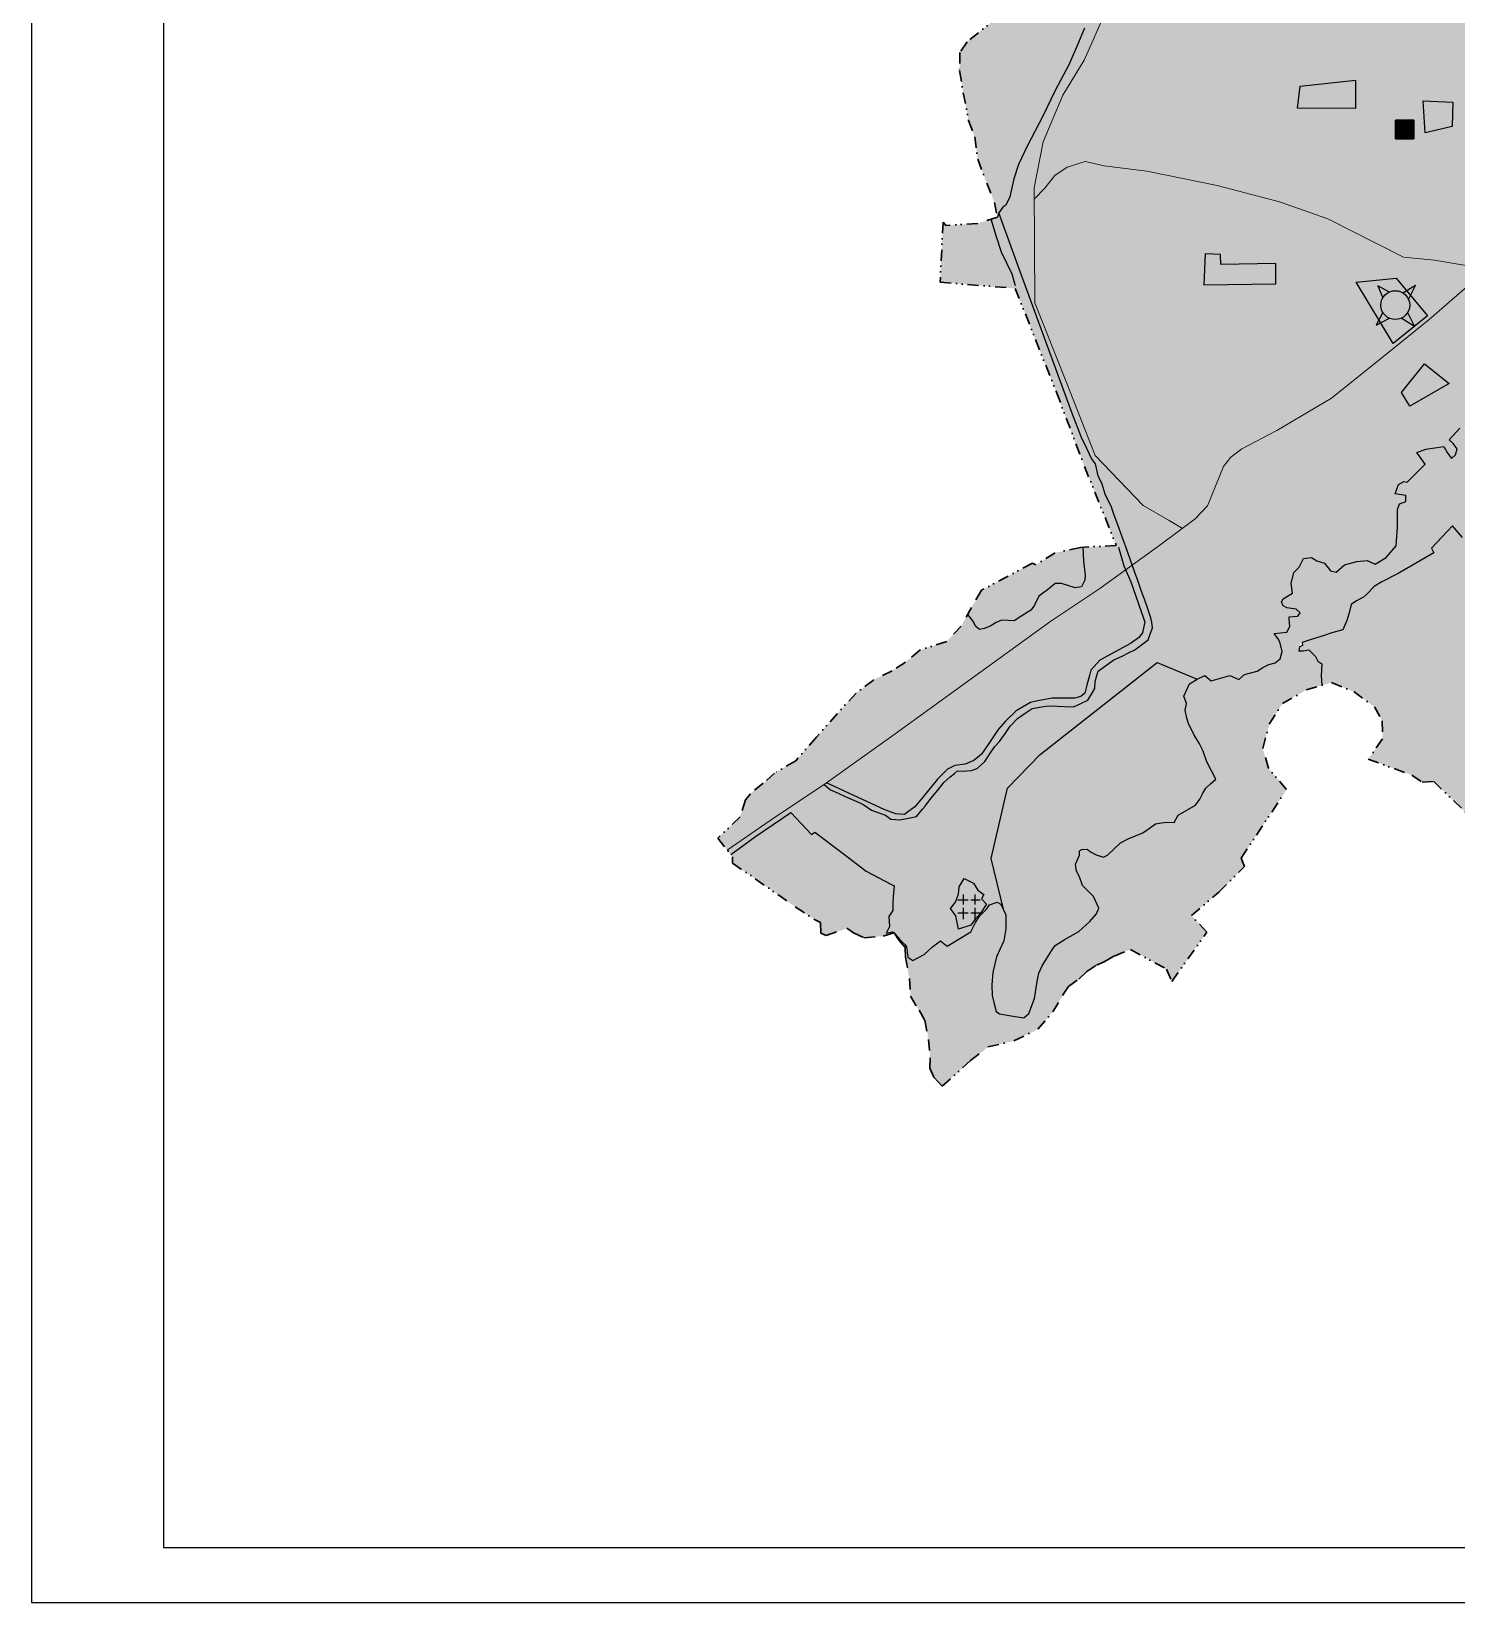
# Model space of a CAD drawing. Header units: inches. Extents: x 46391 to 88391, y 15017 to 44717.
# Drawn here: x 46391 to 59333, y 15017 to 29283 of the extents above; entities that cross this region are included whole.
import ezdxf

# ---------------------------------------------------------------- set-up
doc = ezdxf.new("R2010")
doc.units = ezdxf.units.IN
doc.header["$MEASUREMENT"] = 0
doc.linetypes.add('DIVIDE', pattern=[1.25, 0.5, -0.25, 0, -0.25, 0, -0.25])
for name, color, linetype in [('braunfild', 1, 'Continuous'), ('granica gradj podrucja', 230, 'Continuous'), ('groblja', 253, 'Continuous'), ('industrija', 181, 'Continuous'), ('kanal', 140, 'Continuous'), ('objekti posebne namene', 99, 'Continuous'), ('okvir', 7, 'Continuous'), ('oznake', 7, 'Continuous'), ('poljoprivredno zemljiste', 31, 'Continuous'), ('porodicno stanovanje', 51, 'Continuous'), ('SS', 132, 'Continuous'), ('sumsko zemljiste', 95, 'Continuous'), ('toplane', 2, 'Continuous')]:
    doc.layers.add(name, color=color, linetype=linetype)
doc.layers.add('DP 2 reda', color=50, linetype='Continuous', lineweight=9)
doc.layers.add('granica gupa', color=7, linetype='DIVIDE', lineweight=30)
doc.layers.add('objekti obrayovanja', color=7, linetype='Continuous', true_color=0x8fffe3)
doc.layers.add('OS', color=7, linetype='Continuous', true_color=0x00f0f0)

msp = doc.modelspace()

# ---------------------------------------------------------------- hatches: boundary and pattern name
at = {"layer": 'braunfild'}
h = msp.add_hatch(color=256, dxfattribs=at)
h.dxf.hatch_style = 1
h.paths.add_polyline_path([(58722, 26917), (58616, 26973), (58663, 26864, -0.087846), (58692, 26898, -0.068723)])
h.paths.add_polyline_path([(58723, 26679, -0.154921), (58664, 26732), (58603, 26617)])
h.paths.add_polyline_path([(58888, 26732, -0.083795), (58860, 26698, -0.070366), (58829, 26679), (58951, 26603)])
h.paths.add_polyline_path([(58961, 26978), (58843, 26911, -0.157336), (58896, 26851)])
h.paths.add_polyline_path([(58692, 26898, 0.087846), (58663, 26864, 0.838496), (58860, 26698, 1)])
at = {"layer": 'groblja'}
h = msp.add_hatch(color=256, dxfattribs=at)
h.dxf.hatch_style = 1
h.paths.add_polyline_path([(55064, 21359), (55019, 21407), (55039, 21446), (54986, 21485), (54946, 21551), (54862, 21593), (54816, 21515), (54811, 21450), (54783, 21376), (54738, 21318), (54786, 21253), (54809, 21133), (54923, 21169), (54965, 21226), (55011, 21279)])
at = {"layer": 'industrija'}
h = msp.add_hatch(color=256, dxfattribs=at)
h.dxf.hatch_style = 1
h.paths.add_polyline_path([(58756, 26449), (59069, 26702), (58785, 27042), (58421, 27006)])
at = {"layer": 'kanal'}
h = msp.add_hatch(color=256, dxfattribs=at)
h.dxf.hatch_style = 1
h.paths.add_polyline_path([(55196, 27283), (55295, 27083), (55324, 26975), (55392, 26818), (55521, 26498), (55562, 26387), (55718, 25996), (55770, 25847), (55947, 25390), (56090, 25047), (56137, 24914), (56261, 24601), (56311, 24430), (56327, 24393), (56387, 24437), (56371, 24481), (56352, 24534), (56328, 24603), (56310, 24653), (56256, 24803), (56224, 24892), (56199, 24962), (56141, 25082), (56115, 25173), (56078, 25249), (56062, 25317), (56053, 25356), (56018, 25406), (55975, 25496), (55942, 25565), (55931, 25588), (55897, 25674), (55847, 25800), (55384, 27060), (55177, 27635), (55163, 27596), (55105, 27571), (55150, 27430)])
h = msp.add_hatch(color=256, dxfattribs=at)
h.dxf.hatch_style = 1
h.paths.add_polyline_path([(55425, 23098), (55480, 23136), (55563, 23150), (55627, 23160), (55707, 23158), (55773, 23155), (55854, 23152), (55920, 23181), (55985, 23210), (56027, 23280), (56049, 23318), (56050, 23380), (56066, 23436), (56077, 23475), (56124, 23508), (56220, 23576), (56295, 23612), (56352, 23640), (56410, 23667), (56482, 23722), (56531, 23760), (56550, 23810), (56572, 23867), (56564, 23920), (56557, 23960), (56522, 24059), (56498, 24127), (56481, 24173), (56463, 24225), (56450, 24260), (56434, 24306), (56414, 24362), (56404, 24389), (56387, 24437), (56327, 24393), (56374, 24287), (56490, 23955), (56502, 23920), (56492, 23879), (56480, 23823), (56445, 23776), (56370, 23726), (56093, 23575), (56041, 23516), (56012, 23484), (56000, 23436), (55976, 23347), (55957, 23275), (55919, 23245), (55864, 23228), (55736, 23229), (55661, 23230), (55530, 23204), (55464, 23191), (55332, 23114), (55236, 23019), (55169, 22944), (55084, 22819), (55018, 22722), (54950, 22662), (54869, 22629), (54776, 22619), (54709, 22585), (54618, 22494), (54488, 22334), (54414, 22243), (54347, 22194), (54318, 22174), (54239, 22179), (54140, 22214), (53612, 22460), (53591, 22446), (53648, 22397), (53716, 22366), (53780, 22337), (53845, 22308), (53906, 22281), (53950, 22261), (54018, 22211), (54094, 22185), (54146, 22167), (54195, 22130), (54236, 22127), (54277, 22124), (54386, 22145), (54429, 22154), (54482, 22220), (54506, 22250), (54559, 22317), (54621, 22395), (54676, 22464), (54735, 22514), (54773, 22546), (54801, 22570), (54844, 22565), (54929, 22572), (54978, 22592), (55048, 22655), (55087, 22714), (55111, 22750), (55138, 22791), (55183, 22837), (55235, 22912), (55279, 22976), (55346, 23046)])
at = {"layer": 'objekti obrayovanja'}
h = msp.add_hatch(color=256, dxfattribs=at)
h.dxf.hatch_style = 1
h.paths.add_polyline_path([(59046, 28361), (59291, 28420), (59300, 28642), (59029, 28652)])
at = {"layer": 'objekti posebne namene'}
h = msp.add_hatch(color=256, dxfattribs=at)
h.dxf.hatch_style = 1
h.paths.add_polyline_path([(55978, 21857), (56009, 21833), (56059, 21806), (56125, 21787), (56163, 21805), (56280, 21915), (56349, 21952), (56483, 22006), (56553, 22054), (56597, 22087), (56684, 22105), (56769, 22101), (56805, 22168), (56882, 22211), (56962, 22257), (57001, 22313), (57043, 22400), (57098, 22452), (57146, 22494), (57064, 22650), (57032, 22748), (56995, 22821), (56951, 22894), (56899, 22998), (56882, 23049), (56868, 23120), (56881, 23180), (56855, 23247), (56906, 23360), (56978, 23401), (56613, 23552), (55551, 22717), (55254, 22413), (55106, 21773), (55217, 21312), (55238, 21263), (55238, 21134), (55222, 21026), (55156, 20882), (55121, 20738), (55111, 20625), (55115, 20531), (55134, 20455), (55152, 20383), (55181, 20364), (55306, 20342), (55403, 20328), (55448, 20365), (55499, 20503), (55525, 20657), (55540, 20733), (55570, 20799), (55608, 20861), (55654, 20935), (55687, 20984), (55779, 21041), (55903, 21112), (56003, 21202), (56063, 21271), (56085, 21323), (56036, 21427), (55937, 21528), (55909, 21607), (55880, 21658), (55873, 21721), (55908, 21804), (55910, 21856)])
at = {"layer": 'OS'}
h = msp.add_hatch(color=256, dxfattribs=at)
h.dxf.hatch_style = 1
h.paths.add_polyline_path([(58416, 28842), (57911, 28785), (57889, 28586), (58414, 28582)])
h.paths.add_polyline_path([(57692, 26990), (57690, 27175), (57191, 27168), (57190, 27259), (57050, 27264), (57038, 26981)])
h = msp.add_hatch(color=256, dxfattribs=at)
h.dxf.hatch_style = 1
h.paths.add_polyline_path([(59264, 26085), (59042, 26264), (58831, 26004), (58907, 25882)])
at = {"layer": 'poljoprivredno zemljiste'}
h = msp.add_hatch(color=256, dxfattribs=at)
h.dxf.hatch_style = 1
h.paths.add_polyline_path([(56911, 32718), (56953, 32831), (57225, 32788), (57472, 32769), (57565, 32761), (57545, 32929), (57533, 33012), (57505, 33084), (57461, 33084), (57445, 33115), (57325, 33430), (57302, 33513), (57269, 33672), (57243, 33742), (57202, 33836), (57145, 33892), (57041, 34015), (56911, 34143), (56785, 34251), (56532, 34434), (56368, 34539), (56316, 34578), (56374, 34659), (56357, 34677), (56277, 34671), (56190, 34673), (56187, 34733), (56096, 34787), (55964, 34884), (55875, 34953), (55789, 34997), (55734, 35067), (55758, 35113), (55686, 35115), (55564, 35133), (55431, 35063), (55394, 34941), (55416, 34859), (55460, 34756), (55535, 34615), (55535, 34464), (55498, 34367), (55431, 34188), (55249, 34022), (55146, 33800), (55175, 33596), (55279, 33434), (55401, 33308), (55534, 33147), (55738, 32981), (55875, 32844), (55971, 32759), (56001, 32633), (55938, 32422), (55864, 32230), (55864, 32067), (55938, 31904), (56049, 31786), (56082, 31625), (56008, 31469), (55860, 31262), (55645, 31092), (55583, 30837), (55494, 30563), (55412, 30345), (55427, 30239), (55527, 30061), (55597, 29917), (55549, 29758), (55383, 29584), (54887, 29188), (54823, 29092), (54819, 28928), (54853, 28726), (54901, 28475), (54957, 28325), (54984, 28123), (55066, 27906), (55137, 27731), (55163, 27596), (55177, 27635), (55213, 27687), (55238, 27707), (55277, 27782), (55313, 27946), (55353, 28075), (55434, 28242), (55576, 28513), (55683, 28740), (55814, 28987), (55891, 29162), (55955, 29312), (56054, 29568), (56073, 29679), (56107, 29866), (56143, 30074), (56186, 30066), (56280, 30050), (56395, 30029), (56615, 30028), (56842, 30034), (56944, 30034), (56996, 30052), (57084, 30042), (57216, 30028), (57239, 30090), (57292, 30157), (57375, 30259), (57453, 30341), (57619, 30512), (57853, 30760), (58013, 30914), (58132, 31048), (58103, 31069), (57939, 31210), (57863, 31241), (57497, 31448), (57501, 31935), (57513, 32013), (57424, 32059), (57447, 32111), (57480, 32194), (57518, 32348), (57546, 32465), (57542, 32491), (57222, 32518), (57230, 32562), (56915, 32589), (56915, 32606)])
h = msp.add_hatch(color=256, dxfattribs=at)
h.dxf.hatch_style = 1
h.paths.add_polyline_path([(55324, 26950), (55699, 26007), (55954, 25333), (56242, 24616), (55916, 24598), (55688, 24549), (55512, 24440), (55482, 24455), (55018, 24209), (54927, 24051), (54834, 23882), (54703, 23744), (54459, 23665), (54328, 23557), (54208, 23478), (54040, 23396), (53879, 23276), (53519, 22875), (53331, 22661), (53140, 22549), (53036, 22456), (52920, 22362), (52875, 22306), (52826, 22151), (52623, 21957), (52710, 21848), (53098, 22117), (53612, 22460), (54234, 22904), (54871, 23365), (55648, 23929), (56094, 24225), (56387, 24437), (56371, 24481), (56352, 24534), (56328, 24603), (56310, 24653), (56256, 24803), (56224, 24892), (56199, 24962), (56141, 25082), (56115, 25173), (56078, 25249), (56053, 25356), (56018, 25406), (55975, 25496), (55942, 25565), (55931, 25588), (55897, 25674), (55847, 25800), (55384, 27060), (55177, 27635), (55163, 27596), (54984, 27540), (54668, 27519), (54643, 27006)])
h = msp.add_hatch(color=256, dxfattribs=at)
h.dxf.hatch_style = 1
h.paths.add_polyline_path([(60711, 22980), (60688, 23119), (60681, 23259), (60686, 23310), (60746, 23305), (60859, 23284), (60964, 23288), (61091, 23296), (61129, 23341), (61165, 23397), (61198, 23437), (61173, 23456), (61128, 23525), (61128, 23583), (61102, 23620), (61081, 23659), (61141, 23683), (61205, 23713), (61101, 23875), (61078, 23927), (61081, 23974), (61136, 23979), (61155, 24016), (61161, 24079), (61127, 24115), (61101, 24167), (61115, 24208), (61172, 24242), (61159, 24301), (61128, 24423), (61089, 24557), (61079, 24723), (61070, 24775), (61070, 24826), (61115, 24865), (61213, 24869), (61249, 24820), (61324, 24786), (61350, 24814), (61432, 25005), (61472, 25029), (61566, 24999), (61666, 24980), (61680, 25028), (61674, 25073), (61627, 25100), (61606, 25148), (61657, 25257), (61609, 25310), (61519, 25350), (61437, 25378), (61385, 25457), (61316, 25449), (61260, 25326), (61142, 25356), (61193, 25436), (61074, 25510), (61040, 25469), (60988, 25459), (60868, 25444), (60722, 25432), (60718, 25408), (60736, 25303), (60779, 25202), (60761, 25059), (60717, 24999), (60596, 25023), (60549, 24976), (60411, 25051), (60351, 24963), (60308, 24862), (60284, 24706), (60208, 24705), (60166, 24795), (60128, 24881), (60067, 25016), (60109, 25029), (60167, 25061), (60261, 25128), (60294, 25187), (60355, 25322), (60314, 25334), (60256, 25346), (60234, 25394), (60238, 25537), (60273, 25630), (60360, 25659), (60370, 25762), (60380, 25938), (60408, 26071), (60363, 26065), (60265, 26054), (60196, 26094), (60137, 26164), (60001, 26100), (59879, 26013), (59827, 25953), (59805, 25913), (59817, 25857), (59812, 25775), (59761, 25703), (59701, 25644), (59628, 25557), (59562, 25548), (59508, 25538), (59385, 25349), (59460, 25288), (59459, 25304), (59632, 25269), (59616, 25177), (59467, 25207), (59451, 25176), (59511, 25141), (59619, 25121), (59604, 24958), (59584, 24875), (59387, 24689), (59296, 24795), (59104, 24591), (59127, 24549), (58802, 24361), (58653, 24285), (58585, 24242), (58500, 24155), (58423, 24114), (58375, 24081), (58357, 24004), (58336, 23935), (58299, 23849), (58201, 23822), (58129, 23797), (58002, 23758), (57929, 23734), (57934, 23706), (57905, 23694), (57899, 23660), (57940, 23660), (57992, 23667), (58050, 23607), (58072, 23565), (58109, 23540), (58105, 23483), (58103, 23436), (58108, 23345), (58197, 23371), (58399, 23289), (58586, 23151), (58657, 23024), (58661, 22859), (58530, 22676), (58927, 22530), (59021, 22466), (59125, 22474), (59608, 22006), (59900, 21808), (59893, 21677), (59631, 21669), (59627, 21527), (59665, 21377), (59755, 21084), (60197, 21192), (60317, 21076), (60463, 20631), (60691, 20452), (60897, 20594), (61706, 20399), (61853, 20443), (61999, 20290), (62265, 20174), (62288, 19935), (62346, 19809), (62480, 19844), (62550, 19868), (62611, 19879), (62652, 19889), (62682, 19899), (62711, 19912), (62790, 19924), (62823, 19919), (62872, 19913), (62912, 19900), (62954, 19885), (62981, 19881), (63020, 19881), (63072, 19881), (63094, 19881), (63137, 19879), (63186, 19893), (63199, 19908), (63207, 19940), (63207, 19961), (63196, 19987), (63187, 20007), (63158, 20053), (63137, 20095), (63134, 20128), (63122, 20175), (63127, 20243), (63137, 20274), (63150, 20317), (63157, 20346), (63170, 20398), (63178, 20425), (63197, 20508), (63212, 20613), (63212, 20664), (63224, 20783), (63241, 20840), (63245, 20873), (63256, 20907), (63259, 20930), (63271, 20997), (63274, 21059), (63264, 21089), (63238, 21121), (63192, 21139), (63144, 21161), (63087, 21174), (63021, 21184), (62932, 21235), (62853, 21272), (62802, 21316), (62770, 21359), (62727, 21431), (62710, 21509), (62703, 21583), (62699, 21607), (62551, 21600), (62379, 21580), (62153, 21570), (62027, 21574), (62012, 21604), (61984, 21646), (61936, 21667), (61890, 21667), (61756, 21624), (61671, 21570), (61627, 21576), (61582, 21628), (61504, 21711), (61417, 21785), (61346, 21698), (61295, 21730), (61139, 21776), (61072, 21767), (61024, 21759), (60869, 21820), (60806, 21672), (60741, 21595), (60715, 21609), (60711, 21728), (60678, 21790), (60645, 21855), (60646, 21927), (60645, 22075), (60643, 22151), (60630, 22215), (60648, 22347), (60658, 22547), (60686, 22645), (60700, 22762), (60716, 22843)])
h = msp.add_hatch(color=256, dxfattribs=at)
h.dxf.hatch_style = 1
h.paths.add_polyline_path([(55648, 23929), (56094, 24225), (56327, 24393), (56228, 24615), (55939, 24599), (55945, 24472), (55960, 24345), (55958, 24302), (55928, 24241), (55869, 24232), (55745, 24269), (55688, 24270), (55618, 24213), (55538, 24156), (55497, 24069), (55466, 24027), (55385, 23977), (55315, 23932), (55260, 23933), (55201, 23939), (55152, 23916), (55104, 23886), (55046, 23862), (55001, 23853), (54967, 23881), (54940, 23931), (54893, 23989), (54834, 23882), (54703, 23744), (54459, 23665), (54328, 23557), (54208, 23478), (54040, 23396), (53879, 23276), (53519, 22875), (53331, 22661), (53140, 22549), (53036, 22456), (52920, 22362), (52875, 22306), (52826, 22151), (52623, 21957), (52710, 21848), (53098, 22117), (53612, 22460), (54234, 22904), (54871, 23365)])
h = msp.add_hatch(color=256, dxfattribs=at)
h.dxf.hatch_style = 1
h.paths.add_polyline_path([(55538, 24156), (55618, 24213), (55688, 24270), (55745, 24269), (55869, 24232), (55928, 24241), (55958, 24302), (55960, 24345), (55945, 24472), (55939, 24599), (55916, 24598), (55688, 24549), (55512, 24440), (55482, 24455), (55018, 24209), (54927, 24051), (54893, 23989), (54940, 23931), (54967, 23881), (55001, 23853), (55046, 23862), (55104, 23886), (55152, 23916), (55201, 23939), (55260, 23933), (55315, 23932), (55385, 23977), (55466, 24027), (55497, 24069)])
h = msp.add_hatch(color=256, dxfattribs=at)
h.dxf.hatch_style = 1
h.paths.add_polyline_path([(53970, 21658), (53749, 21827), (53505, 22013), (53475, 21992), (53286, 22190), (52967, 21974), (52741, 21809), (52758, 21788), (52758, 21732), (53327, 21336), (53496, 21222), (53556, 21192), (53560, 21095), (53609, 21073), (53796, 21140), (53856, 21099), (53953, 21054), (54125, 21069), (54226, 21099), (54211, 21107), (54152, 21097), (54183, 21155), (54178, 21246), (54214, 21301), (54214, 21367), (54217, 21421), (54219, 21463), (54225, 21524), (54194, 21540)])
at = {"layer": 'porodicno stanovanje'}
h = msp.add_hatch(color=256, dxfattribs=at)
h.dxf.hatch_style = 1
h.paths.add_polyline_path([(59634, 28407), (60330, 28578), (60742, 28802), (60685, 28841), (60551, 28893), (60415, 29010), (60326, 29129), (60252, 29262), (60004, 30015), (59817, 30572), (59366, 31950), (59375, 32075), (59083, 32716), (58316, 32551), (58329, 32757), (58104, 33453), (57913, 34040), (57472, 34748), (57670, 34887), (57375, 35248), (57381, 35306), (57454, 35343), (57504, 35450), (57526, 35543), (57461, 35578), (57491, 35787), (57506, 35893), (57461, 35959), (57302, 36000), (57263, 36097), (57263, 36248), (57307, 36360), (57623, 36325), (57602, 36491), (57362, 36536), (57345, 36593), (57027, 36591), (57127, 36414), (57209, 36166), (57175, 35959), (57068, 35844), (56946, 35800), (56831, 35807), (56642, 35914), (56524, 35944), (56439, 35859), (56387, 35667), (56361, 35548), (56342, 35419), (56302, 35293), (56213, 35175), (56083, 35130), (55846, 35111), (55758, 35113), (55734, 35067), (55789, 34997), (55875, 34953), (55964, 34884), (56096, 34787), (56187, 34733), (56190, 34673), (56277, 34671), (56357, 34677), (56374, 34659), (56316, 34578), (56368, 34539), (56532, 34434), (56785, 34251), (56911, 34143), (57041, 34015), (57145, 33892), (57202, 33836), (57243, 33742), (57269, 33672), (57302, 33513), (57325, 33430), (57445, 33115), (57461, 33084), (57505, 33084), (57533, 33012), (57545, 32929), (57565, 32761), (57472, 32769), (57225, 32788), (56969, 32828), (56944, 32805), (56911, 32718), (56915, 32589), (57230, 32562), (57226, 32538), (57226, 32518), (57542, 32491), (57546, 32465), (57518, 32348), (57480, 32194), (57447, 32111), (57424, 32059), (57445, 32048), (57513, 32013), (57501, 31935), (57497, 31448), (57863, 31241), (57939, 31210), (58103, 31069), (58132, 31048), (58013, 30914), (57853, 30760), (57619, 30512), (57453, 30341), (57375, 30259), (57292, 30157), (57239, 30090), (57216, 30028), (57084, 30042), (56996, 30052), (56944, 30034), (56842, 30034), (56615, 30028), (56395, 30029), (56280, 30050), (56186, 30066), (56143, 30074), (56107, 29866), (56073, 29679), (56054, 29568), (55955, 29312), (55891, 29162), (55814, 28987), (55683, 28740), (55576, 28513), (55434, 28242), (55353, 28075), (55313, 27946), (55277, 27782), (55238, 27707), (55213, 27687), (55177, 27635), (55384, 27060), (55847, 25800), (55897, 25674), (55931, 25588), (55942, 25565), (55975, 25496), (56018, 25406), (56053, 25356), (56062, 25317), (56078, 25249), (56115, 25173), (56141, 25082), (56199, 24962), (56224, 24892), (56256, 24803), (56310, 24653), (56328, 24603), (56352, 24534), (56371, 24481), (56387, 24437), (56637, 24617), (56959, 24858), (57072, 24976), (57215, 25334), (57282, 25418), (57383, 25492), (57699, 25661), (58196, 25953), (58703, 26359), (59084, 26668), (59609, 27124)])
h.paths.add_polyline_path([(58785, 27042), (59069, 26702), (58756, 26449), (58421, 27006)], flags=16)
h = msp.add_hatch(color=256, dxfattribs=at)
h.dxf.hatch_style = 1
h.paths.add_polyline_path([(60956, 26616), (60880, 26707), (60337, 26795), (60176, 26791), (60007, 26721), (59849, 26590), (59783, 26779), (59839, 26849), (59926, 27115), (60170, 27113), (60175, 27143), (60017, 27156), (59609, 27124), (59084, 26668), (58703, 26359), (58196, 25953), (57699, 25661), (57383, 25492), (57282, 25418), (57215, 25334), (57072, 24976), (56959, 24858), (56637, 24617), (56387, 24437), (56404, 24389), (56414, 24362), (56434, 24306), (56450, 24260), (56463, 24225), (56481, 24173), (56498, 24127), (56522, 24059), (56557, 23960), (56564, 23920), (56572, 23867), (56550, 23810), (56531, 23760), (56482, 23722), (56410, 23667), (56352, 23640), (56295, 23612), (56220, 23576), (56124, 23508), (56077, 23475), (56066, 23436), (56050, 23380), (56049, 23318), (56027, 23280), (55985, 23210), (55920, 23181), (55854, 23152), (55773, 23155), (55707, 23158), (55627, 23160), (55563, 23150), (55480, 23136), (55425, 23098), (55346, 23046), (55279, 22976), (55235, 22912), (55183, 22837), (55138, 22791), (55111, 22750), (55087, 22714), (55048, 22655), (54978, 22592), (54929, 22572), (54844, 22565), (54801, 22570), (54773, 22546), (54735, 22514), (54676, 22464), (54621, 22395), (54559, 22317), (54506, 22250), (54482, 22220), (54429, 22154), (54386, 22145), (54277, 22124), (54236, 22127), (54195, 22130), (54146, 22167), (54094, 22185), (54018, 22211), (53950, 22261), (53906, 22281), (53845, 22308), (53780, 22337), (53716, 22366), (53648, 22397), (53591, 22446), (53098, 22117), (52710, 21848), (52741, 21809), (52967, 21974), (53286, 22190), (53475, 21992), (53505, 22013), (53749, 21827), (53970, 21658), (54194, 21540), (54225, 21524), (54219, 21463), (54217, 21421), (54214, 21367), (54214, 21301), (54178, 21246), (54183, 21155), (54152, 21097), (54221, 21108), (54234, 21086), (54274, 21040), (54336, 20978), (54348, 20879), (54394, 20848), (54497, 20901), (54573, 20970), (54646, 21025), (54707, 20976), (54921, 21109), (54963, 21192), (55004, 21254), (55067, 21316), (55091, 21354), (55161, 21377), (55206, 21354), (55106, 21773), (55254, 22413), (55551, 22717), (56613, 23552), (56978, 23401), (57047, 23435), (57105, 23387), (57272, 23434), (57354, 23399), (57406, 23443), (57521, 23475), (57573, 23507), (57628, 23535), (57685, 23550), (57730, 23585), (57750, 23653), (57730, 23730), (57717, 23760), (57676, 23815), (57792, 23829), (57819, 23879), (57811, 23968), (57890, 23975), (57912, 24005), (57876, 24038), (57763, 24054), (57744, 24104), (57758, 24132), (57843, 24183), (57830, 24270), (57856, 24371), (57903, 24419), (57941, 24498), (58016, 24506), (58063, 24476), (58133, 24455), (58187, 24386), (58239, 24372), (58316, 24441), (58427, 24469), (58522, 24480), (58592, 24446), (58693, 24505), (58785, 24612), (58795, 24784), (58795, 24941), (58814, 24994), (58872, 25015), (58872, 25068), (58776, 25086), (58806, 25170), (58853, 25196), (58884, 25192), (59048, 25355), (58972, 25459), (59053, 25491), (59216, 25515), (59246, 25460), (59286, 25406), (59324, 25438), (59339, 25494), (59301, 25541), (59266, 25576), (59363, 25680), (59403, 25671), (59468, 25899), (59474, 26045), (59868, 26372), (59952, 26488), (60036, 26460), (60081, 26475), (60124, 26381), (60394, 26505), (60351, 26760), (60484, 26747), (60668, 26513), (60920, 26193), (60998, 26196), (61002, 26109), (60940, 26072), (60948, 25882), (60880, 25691), (60799, 25631), (60871, 25533), (60731, 25476), (60722, 25432), (60868, 25444), (60988, 25459), (61040, 25469), (61074, 25510), (61193, 25436), (61142, 25356), (61260, 25326), (61316, 25449), (61385, 25457), (61437, 25378), (61519, 25350), (61609, 25310), (61657, 25257), (61606, 25148), (61627, 25100), (61674, 25073), (61680, 25028), (61666, 24980), (61566, 24999), (61472, 25029), (61432, 25005), (61350, 24814), (61544, 24746), (61803, 24892), (62039, 24472), (62776, 24525), (62754, 24576), (62721, 24661), (62692, 24714), (62666, 24753), (62640, 24784), (62625, 24827), (62618, 24862), (62608, 24911), (62597, 24962), (62571, 25109), (62505, 25224), (62468, 25319), (62424, 25381), (62359, 25430), (62292, 25471), (62234, 25511), (62174, 25555), (62122, 25583), (62069, 25643), (62045, 25708), (62045, 25768), (62059, 25858), (62068, 25946), (62077, 26016), (62078, 26083), (62078, 26151), (61808, 26297)])
h.paths.add_polyline_path([(55039, 21446), (55019, 21407), (55064, 21359), (55011, 21279), (54965, 21226), (54923, 21169), (54809, 21133), (54786, 21253), (54738, 21318), (54783, 21376), (54811, 21450), (54816, 21515), (54862, 21593), (54946, 21551), (54986, 21485)], flags=16)
h = msp.add_hatch(color=256, dxfattribs=at)
h.dxf.hatch_style = 1
h.paths.add_polyline_path([(54871, 23365), (54234, 22904), (53612, 22460), (54140, 22214), (54239, 22179), (54318, 22174), (54347, 22194), (54414, 22243), (54488, 22334), (54618, 22494), (54709, 22585), (54776, 22619), (54869, 22629), (54950, 22662), (55018, 22722), (55084, 22819), (55169, 22944), (55236, 23019), (55332, 23114), (55464, 23191), (55530, 23204), (55661, 23230), (55736, 23229), (55864, 23228), (55919, 23245), (55957, 23275), (55976, 23347), (56000, 23436), (56012, 23484), (56041, 23516), (56093, 23575), (56370, 23726), (56445, 23776), (56480, 23823), (56492, 23879), (56502, 23920), (56490, 23955), (56374, 24287), (56327, 24393), (56094, 24225), (55648, 23929)])
at = {"layer": 'SS'}
h = msp.add_hatch(color=256, dxfattribs=at)
h.dxf.hatch_style = 1
h.paths.add_polyline_path([(58414, 28582), (58416, 28842), (57911, 28785), (57889, 28586)])
at = {"layer": 'sumsko zemljiste'}
h = msp.add_hatch(color=256, dxfattribs=at)
h.dxf.hatch_style = 1
h.paths.add_polyline_path([(58795, 24784), (58785, 24612), (58693, 24505), (58592, 24446), (58522, 24480), (58427, 24469), (58316, 24441), (58239, 24372), (58187, 24386), (58133, 24455), (58063, 24476), (58016, 24506), (57941, 24498), (57903, 24419), (57856, 24371), (57830, 24270), (57843, 24183), (57758, 24132), (57744, 24104), (57758, 24067), (57790, 24050), (57876, 24038), (57912, 24005), (57890, 23975), (57813, 23968), (57813, 23947), (57819, 23879), (57792, 23829), (57676, 23815), (57725, 23749), (57750, 23653), (57730, 23585), (57685, 23550), (57628, 23535), (57573, 23507), (57521, 23475), (57406, 23443), (57354, 23399), (57272, 23434), (57105, 23387), (57047, 23435), (56978, 23401), (56906, 23360), (56855, 23247), (56881, 23180), (56868, 23120), (56882, 23049), (56899, 22998), (56951, 22894), (56995, 22821), (57032, 22748), (57064, 22650), (57146, 22494), (57098, 22452), (57055, 22411), (57027, 22368), (57001, 22313), (56962, 22257), (56882, 22211), (56805, 22168), (56769, 22101), (56701, 22104), (56652, 22098), (56597, 22087), (56553, 22054), (56483, 22006), (56349, 21952), (56280, 21915), (56141, 21783), (56059, 21806), (56009, 21833), (55978, 21857), (55928, 21856), (55909, 21844), (55908, 21804), (55873, 21721), (55880, 21658), (55909, 21607), (55937, 21528), (56036, 21427), (56085, 21323), (56063, 21271), (56003, 21202), (55903, 21112), (55779, 21041), (55687, 20984), (55654, 20935), (55608, 20861), (55570, 20799), (55540, 20733), (55525, 20657), (55499, 20503), (55448, 20365), (55403, 20328), (55306, 20342), (55156, 20368), (55134, 20455), (55115, 20531), (55111, 20625), (55121, 20738), (55156, 20882), (55222, 21026), (55238, 21134), (55238, 21263), (55195, 21360), (55161, 21377), (55091, 21354), (55067, 21316), (55004, 21254), (54963, 21192), (54921, 21109), (54707, 20976), (54646, 21025), (54573, 20970), (54497, 20901), (54394, 20848), (54327, 20894), (54327, 20878), (54365, 20683), (54373, 20522), (54452, 20395), (54504, 20305), (54538, 20129), (54553, 19964), (54549, 19871), (54586, 19789), (54624, 19747), (54661, 19706), (54920, 19938), (55077, 20062), (55313, 20118), (55530, 20223), (55665, 20380), (55755, 20529), (55807, 20612), (55901, 20679), (55975, 20746), (56062, 20806), (56133, 20836), (56223, 20888), (56372, 20948), (56698, 20769), (56747, 20657), (57065, 21105), (56926, 21255), (57174, 21468), (57406, 21700), (57377, 21778), (57789, 22399), (57624, 22593), (57572, 22773), (57632, 22994), (57751, 23181), (57968, 23304), (58108, 23345), (58103, 23436), (58105, 23483), (58109, 23540), (58072, 23565), (58050, 23607), (57992, 23667), (57940, 23660), (57899, 23660), (57912, 23729), (58002, 23758), (58129, 23797), (58201, 23822), (58299, 23849), (58336, 23935), (58357, 24004), (58375, 24081), (58423, 24114), (58486, 24147), (58521, 24176), (58585, 24242), (58653, 24285), (58802, 24361), (59127, 24549), (59104, 24591), (59296, 24795), (59387, 24689), (59584, 24875), (59604, 24958), (59619, 25121), (59511, 25141), (59451, 25176), (59467, 25207), (59616, 25177), (59632, 25269), (59459, 25304), (59460, 25288), (59385, 25349), (59508, 25538), (59466, 25583), (59444, 25662), (59363, 25680), (59266, 25576), (59301, 25541), (59339, 25494), (59324, 25438), (59286, 25406), (59246, 25460), (59216, 25515), (59053, 25491), (58972, 25459), (59048, 25355), (58884, 25192), (58853, 25196), (58806, 25170), (58776, 25086), (58872, 25068), (58872, 25015), (58814, 24994), (58795, 24941)])
at = {"layer": 'toplane'}
h = msp.add_hatch(color=256, dxfattribs=at)
h.dxf.hatch_style = 1
h.paths.add_polyline_path([(58777, 28308), (58944, 28308), (58944, 28478), (58777, 28478)])

# ---------------------------------------------------------------- linework, layer by layer
at = {"layer": 'braunfild'}
for p, q in [((58722, 26917), (58616, 26973)), ((58616, 26973), (58663, 26864)), ((58843, 26911), (58961, 26978)), ((58961, 26978), (58896, 26851)), ((58664, 26732), (58603, 26617)), ((58603, 26617), (58723, 26679)), ((58951, 26603), (58829, 26679)), ((58888, 26732), (58951, 26603))]:
    msp.add_line(p, q, dxfattribs=at)
msp.add_circle((58776, 26798), 131, dxfattribs=at)
at = {"layer": 'DP 2 reda'}
for points in [[(60010, 30007), (56208, 29969), (56209, 29843), (56128, 29425), (55952, 29021), (55756, 28704), (55578, 28280), (55496, 27863), (55499, 27354), (55503, 26820), (55790, 26096), (56052, 25432), (56486, 24979), (56724, 24841), (56845, 24771)], [(59615, 27126), (59131, 27206), (58852, 27233), (58164, 27583), (57726, 27736), (57158, 27883), (56519, 28014), (56131, 28063), (55961, 28102), (55797, 28052), (55683, 27976), (55595, 27861), (55500, 27762)], [(60543, 27112), (60017, 27156), (59609, 27124), (59084, 26668), (58703, 26359), (58196, 25953), (57699, 25661), (57383, 25492), (57282, 25418), (57215, 25334), (57072, 24976), (56959, 24858), (56637, 24617), (56094, 24225), (55648, 23929), (54871, 23365), (54234, 22904), (53612, 22460), (53098, 22117), (52710, 21848)]]:
    msp.add_lwpolyline(points, dxfattribs=at)
at = {"layer": 'granica gradj podrucja'}
for points in [[(55955, 29312), (55891, 29162), (55814, 28987), (55683, 28740), (55576, 28513), (55434, 28242), (55353, 28075), (55313, 27946), (55277, 27782), (55238, 27707), (55213, 27687), (55177, 27635), (55163, 27596)], [(52741, 21809), (52741, 21809), (52967, 21974), (53286, 22190), (53475, 21992), (53505, 22013), (53749, 21827), (53970, 21658), (54194, 21540), (54225, 21524), (54219, 21463), (54217, 21421), (54214, 21367), (54214, 21301), (54178, 21246), (54183, 21155), (54152, 21097), (54211, 21107), (54226, 21099), (54234, 21086), (54274, 21040), (54325, 20989), (54337, 20972), (54348, 20879), (54394, 20848), (54497, 20901), (54573, 20970), (54646, 21025), (54707, 20976), (54921, 21109), (54963, 21192), (55004, 21254), (55067, 21316), (55091, 21354), (55161, 21377), (55195, 21360), (55238, 21263), (55238, 21134), (55222, 21026), (55156, 20882), (55121, 20738), (55111, 20625), (55115, 20531), (55134, 20455), (55152, 20383), (55181, 20364), (55306, 20342), (55403, 20328), (55448, 20365), (55499, 20503), (55525, 20657), (55540, 20733), (55570, 20799), (55608, 20861), (55654, 20935), (55687, 20984), (55779, 21041), (55903, 21112), (56003, 21202), (56063, 21271), (56085, 21323), (56036, 21427), (55937, 21528), (55909, 21607), (55880, 21658), (55873, 21721), (55908, 21804), (55909, 21844), (55928, 21856), (55978, 21857), (56009, 21833), (56059, 21806), (56125, 21787), (56163, 21805), (56280, 21915), (56349, 21952), (56483, 22006), (56553, 22054), (56597, 22087), (56652, 22098), (56701, 22104), (56769, 22101), (56805, 22168), (56882, 22211), (56962, 22257), (57001, 22313), (57027, 22368), (57055, 22411), (57098, 22452), (57146, 22494), (57064, 22650), (57032, 22748), (56995, 22821), (56951, 22894), (56899, 22998), (56882, 23049), (56868, 23120), (56881, 23180), (56855, 23247), (56906, 23360), (56978, 23401), (57047, 23435), (57105, 23387), (57272, 23434), (57354, 23399), (57406, 23443), (57521, 23475), (57573, 23507), (57628, 23535), (57685, 23550), (57730, 23585), (57750, 23653), (57730, 23730), (57717, 23760), (57676, 23815), (57792, 23829), (57819, 23879), (57813, 23947), (57813, 23968), (57890, 23975), (57912, 24005), (57876, 24038), (57790, 24050), (57758, 24067), (57744, 24104), (57758, 24132), (57843, 24183), (57830, 24270), (57856, 24371), (57903, 24419), (57941, 24498), (58016, 24506), (58063, 24476), (58133, 24455), (58187, 24386), (58239, 24372), (58316, 24441), (58427, 24469), (58522, 24480), (58592, 24446), (58693, 24505), (58785, 24612), (58795, 24784), (58795, 24941), (58814, 24994), (58872, 25015), (58872, 25068), (58776, 25086), (58806, 25170), (58853, 25196), (58884, 25192), (59048, 25355), (58972, 25459), (59053, 25491), (59216, 25515), (59246, 25460), (59286, 25406), (59324, 25438), (59339, 25494), (59301, 25541), (59266, 25576), (59363, 25680)], [(55939, 24599), (55939, 24599), (55945, 24472), (55960, 24345), (55958, 24302), (55928, 24241), (55869, 24232), (55745, 24269), (55688, 24270), (55618, 24213), (55538, 24156), (55497, 24069), (55466, 24027), (55385, 23977), (55315, 23932), (55260, 23933), (55201, 23939), (55152, 23916), (55104, 23886), (55046, 23862), (55001, 23853), (54967, 23881), (54940, 23931), (54893, 23989), (54893, 23989)]]:
    msp.add_lwpolyline(points, dxfattribs=at)
at = {"layer": 'granica gupa', "ltscale": 200}
msp.add_lwpolyline([(55383, 29584), (54887, 29188), (54823, 29092), (54819, 28928), (54853, 28726), (54901, 28475), (54957, 28325), (54984, 28123), (55066, 27906), (55137, 27731), (55163, 27596), (54984, 27540), (54695, 27521), (54669, 27551), (54643, 27006), (55324, 26950), (55699, 26007), (55954, 25333), (56242, 24616), (55916, 24598), (55688, 24549), (55512, 24440), (55482, 24455), (55018, 24209), (54927, 24051), (54834, 23882), (54703, 23744), (54459, 23665), (54328, 23557), (54208, 23478), (54040, 23396), (53879, 23276), (53519, 22875), (53331, 22661), (53140, 22549), (53036, 22456), (52920, 22362), (52875, 22306), (52826, 22151), (52623, 21957), (52758, 21788), (52758, 21732), (53327, 21336), (53496, 21222), (53556, 21192), (53560, 21095), (53609, 21073), (53796, 21140), (53856, 21099), (53953, 21054), (54125, 21069), (54226, 21099), (54271, 21028), (54324, 20964), (54327, 20878), (54365, 20683), (54373, 20522), (54452, 20395), (54504, 20305), (54538, 20129), (54553, 19964), (54549, 19871), (54586, 19789), (54624, 19747), (54661, 19706), (54920, 19938), (55077, 20062), (55313, 20118), (55530, 20223), (55665, 20380), (55755, 20529), (55807, 20612), (55901, 20679), (55975, 20746), (56062, 20806), (56133, 20836), (56223, 20888), (56372, 20948), (56698, 20769), (56747, 20657), (57065, 21105), (56926, 21255), (57174, 21468), (57406, 21700), (57377, 21778), (57789, 22399), (57624, 22593), (57572, 22773), (57632, 22994), (57751, 23181), (57968, 23304), (58197, 23371), (58399, 23289), (58586, 23151), (58657, 23024), (58661, 22859), (58530, 22676), (58927, 22530), (59021, 22466), (59125, 22474), (59608, 22006)], dxfattribs=at)
at = {"layer": 'groblja'}
msp.add_lwpolyline([(54809, 21133), (54786, 21253), (54738, 21318), (54783, 21376), (54811, 21450), (54816, 21515), (54862, 21593), (54946, 21551), (54986, 21485), (55039, 21446), (55019, 21407), (55064, 21359), (55011, 21279), (54965, 21226), (54923, 21169), (54809, 21133)], dxfattribs=at)
at = {"layer": 'industrija'}
for p, q in [((58421, 27006), (58785, 27042)), ((58756, 26449), (58421, 27006)), ((58785, 27042), (59069, 26702)), ((59069, 26702), (58756, 26449))]:
    msp.add_line(p, q, dxfattribs=at)
at = {"layer": 'kanal'}
for points in [[(53591, 22446), (53648, 22397), (53716, 22366), (53780, 22337), (53845, 22308), (53906, 22281), (53950, 22261), (54018, 22211), (54094, 22185), (54146, 22167), (54195, 22130), (54236, 22127), (54277, 22124), (54386, 22145), (54429, 22154), (54482, 22220), (54506, 22250), (54559, 22317), (54621, 22395), (54676, 22464), (54735, 22514), (54773, 22546), (54801, 22570), (54844, 22565), (54929, 22572), (54978, 22592), (55048, 22655), (55087, 22714), (55111, 22750), (55138, 22791), (55183, 22837), (55235, 22912), (55279, 22976), (55346, 23046), (55425, 23098), (55480, 23136), (55563, 23150), (55627, 23160), (55707, 23158), (55773, 23155), (55854, 23152), (55920, 23181), (55985, 23210), (56027, 23280), (56049, 23318), (56050, 23380), (56066, 23436), (56077, 23475), (56124, 23508), (56220, 23576), (56295, 23612), (56352, 23640), (56410, 23667), (56482, 23722), (56531, 23760), (56550, 23810), (56572, 23867), (56564, 23920), (56557, 23960), (56522, 24059), (56498, 24127), (56481, 24173), (56463, 24225), (56450, 24260), (56434, 24306), (56414, 24362), (56404, 24389), (56371, 24481), (56352, 24534), (56328, 24603), (56310, 24653), (56256, 24803), (56224, 24892), (56199, 24962), (56141, 25082), (56115, 25173), (56078, 25249), (56062, 25317), (56053, 25356), (56018, 25406), (55975, 25496), (55942, 25565), (55931, 25588), (55897, 25674), (55847, 25800), (55384, 27060), (55177, 27635)], [(55105, 27571), (55150, 27430), (55196, 27283), (55295, 27083), (55324, 26975)], [(56261, 24601), (56311, 24430), (56374, 24287), (56490, 23955), (56502, 23920), (56492, 23879), (56480, 23823), (56445, 23776), (56370, 23726), (56093, 23575), (56041, 23516), (56012, 23484), (56000, 23436), (55976, 23347), (55957, 23275), (55919, 23245), (55864, 23228), (55736, 23229), (55661, 23230), (55530, 23204), (55464, 23191), (55332, 23114), (55236, 23019), (55169, 22944), (55084, 22819), (55018, 22722), (54950, 22662), (54869, 22629), (54776, 22619), (54709, 22585), (54618, 22494), (54488, 22334), (54414, 22243), (54347, 22194), (54318, 22174), (54239, 22179), (54140, 22214), (53612, 22460)]]:
    msp.add_lwpolyline(points, dxfattribs=at)
at = {"layer": 'objekti obrayovanja'}
msp.add_lwpolyline([(59029, 28652), (59300, 28642), (59291, 28420), (59046, 28361), (59029, 28652)], dxfattribs=at)
at = {"layer": 'objekti posebne namene'}
msp.add_lwpolyline([(55217, 21312), (55106, 21773), (55254, 22413), (55551, 22717), (56613, 23552), (56978, 23401)], dxfattribs=at)
at = {"layer": 'okvir'}
for points in [[(88391, 15017), (88391, 44717), (46391, 44717), (46391, 15017)], [(87891, 15517), (87891, 44217), (47589, 44217), (47589, 15517)]]:
    msp.add_lwpolyline(points, close=True, dxfattribs=at)
at = {"layer": 'OS'}
for points in [[(57050, 27264), (57038, 26981), (57692, 26990), (57690, 27175), (57191, 27168), (57190, 27259), (57050, 27264)], [(58831, 26004), (59042, 26264), (59264, 26085), (58907, 25882), (58831, 26004)]]:
    msp.add_lwpolyline(points, dxfattribs=at)
at = {"layer": 'oznake', "color": 0}
for p, q in [((54803, 21399), (54896, 21399)), ((54852, 21446), (54852, 21357)), ((54921, 21399), (55006, 21399)), ((54958, 21446), (54958, 21357)), ((54803, 21281), (54896, 21281)), ((54852, 21327), (54852, 21223)), ((54921, 21281), (55006, 21281)), ((54958, 21327), (54958, 21224))]:
    msp.add_line(p, q, dxfattribs=at)
at = {"layer": 'poljoprivredno zemljiste'}
msp.add_lwpolyline([(59387, 24689), (59296, 24795), (59104, 24591), (59127, 24549), (58802, 24361), (58653, 24285), (58585, 24242), (58521, 24176), (58486, 24147), (58423, 24114), (58375, 24081), (58357, 24004), (58336, 23935), (58299, 23849), (58201, 23822), (58129, 23797), (58002, 23758), (57929, 23734), (57934, 23706), (57905, 23694), (57899, 23660), (57940, 23660), (57992, 23667), (58050, 23607), (58072, 23565), (58109, 23540), (58105, 23483), (58103, 23436), (58108, 23345)], dxfattribs=at)
at = {"layer": 'SS'}
msp.add_lwpolyline([(57911, 28785), (58416, 28842), (58414, 28582), (57889, 28586), (57911, 28785)], dxfattribs=at)
at = {"layer": 'toplane', "color": 5, "lineweight": 30}
msp.add_lwpolyline([(58777, 28478), (58777, 28308), (58944, 28308), (58944, 28478), (58777, 28478)], dxfattribs=at)

doc.saveas('drawing.dxf')
